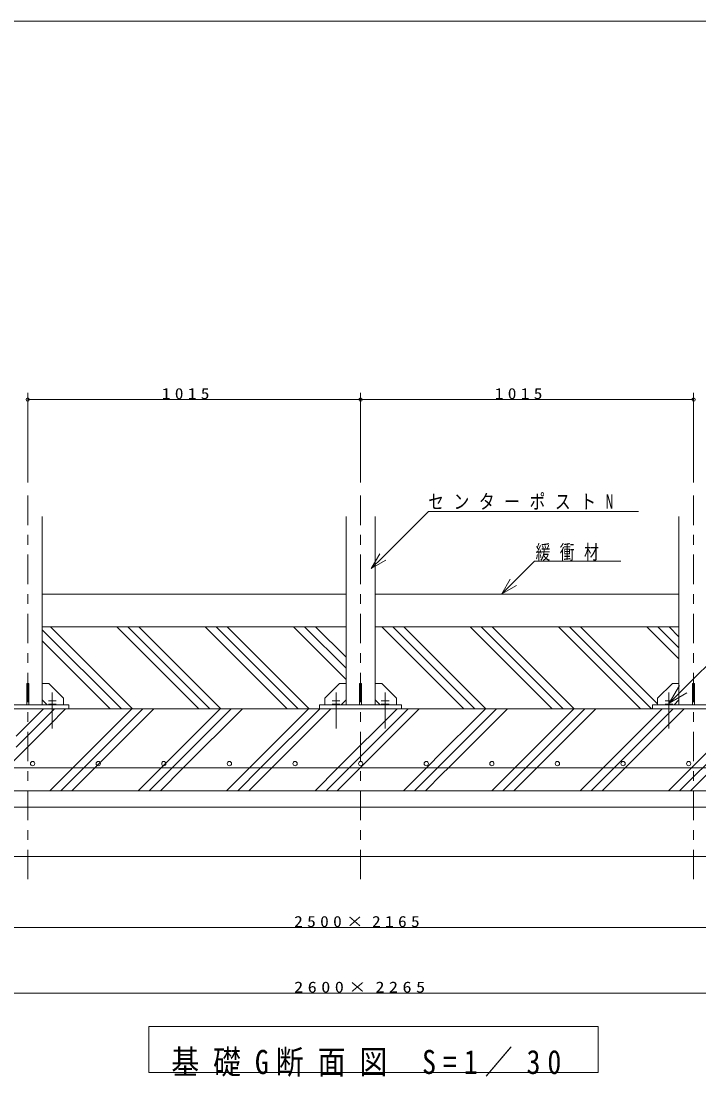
# Model space of a CAD drawing. Units: millimetres on the paper. Extents: x 6 to 426, y -599 to 292.
# Drawn here: x 289.4 to 358.2, y -429.3 to -322 of the extents above; entities that cross this region are included whole.
import ezdxf

# ---------------------------------------------------------------- set-up
doc = ezdxf.new("R2010")
doc.units = ezdxf.units.MM
doc.linetypes.add('USER2', pattern=[6, 3, -1, 1, -1])
for name, color, linetype, lineweight in [('0_2', 7, 'Continuous', 13), ('2D_DIMENSION', 7, 'Continuous', 13), ('3D_GLINE', 7, 'Continuous', 13), ('FMT', 7, 'Continuous', 13), ('FOOTING_C', 7, 'USER2', 13), ('HAT', 7, 'Continuous', 13), ('TEXT', 7, 'Continuous', 13)]:
    doc.layers.add(name, color=color, linetype=linetype, lineweight=lineweight)
doc.styles.add('ＭＳ ゴシック', font='')
doc.styles.get('ＭＳ ゴシック').set_extended_font_data('MS Gothic')

msp = doc.modelspace()

# ---------------------------------------------------------------- linework, layer by layer
at = {"layer": '0_2'}
for p, q in [((290.041, -360.462), (290.374, -360.462)), ((323.874, -360.462), (323.541, -360.462)), ((323.874, -360.462), (324.208, -360.462)), ((357.708, -360.462), (357.374, -360.462)), ((291.526, -372.36), (291.526, -391.497)), ((322.389, -372.36), (322.389, -391.497)), ((325.359, -372.36), (325.359, -391.497)), ((356.223, -372.36), (356.223, -391.497)), ((291.526, -383.564), (322.389, -383.564)), ((356.223, -383.564), (325.359, -383.564)), ((289.941, -391.497), (289.941, -389.331)), ((289.941, -389.331), (290.141, -389.331)), ((290.141, -391.497), (290.141, -389.331)), ((292.193, -389.331), (291.526, -389.331)), ((293.693, -390.831), (292.193, -389.331)), ((320.223, -390.831), (321.723, -389.331)), ((321.723, -389.331), (322.389, -389.331)), ((323.774, -391.497), (323.774, -389.331)), ((323.774, -389.331), (323.974, -389.331)), ((323.974, -391.497), (323.974, -389.331)), ((326.026, -389.331), (325.359, -389.331)), ((327.526, -390.831), (326.026, -389.331)), ((354.056, -390.831), (355.556, -389.331)), ((355.556, -389.331), (356.223, -389.331)), ((357.608, -391.497), (357.608, -389.331)), ((357.808, -389.331), (357.608, -389.331)), ((357.808, -391.497), (357.808, -389.331)), ((292.541, -390.231), (292.541, -393.897)), ((321.374, -390.231), (321.374, -393.897)), ((326.374, -390.231), (326.374, -393.897)), ((355.208, -390.231), (355.208, -393.897)), ((285.874, -391.497), (294.208, -391.497)), ((289.941, -390.831), (290.141, -390.831)), ((291.526, -390.997), (292.026, -391.497)), ((292.941, -391.087), (292.141, -391.087)), ((292.941, -391.421), (292.141, -391.421)), ((293.693, -391.497), (293.693, -390.831)), ((294.208, -391.497), (294.208, -391.897)), ((319.708, -391.497), (319.708, -391.897)), ((319.708, -391.497), (328.041, -391.497)), ((320.223, -391.497), (320.223, -390.831)), ((320.974, -391.087), (321.774, -391.087)), ((320.974, -391.421), (321.774, -391.421)), ((322.389, -390.997), (321.889, -391.497)), ((323.774, -390.831), (323.974, -390.831)), ((325.359, -390.997), (325.859, -391.497)), ((326.774, -391.087), (325.974, -391.087)), ((326.774, -391.421), (325.974, -391.421)), ((327.526, -391.497), (327.526, -390.831)), ((328.041, -391.497), (328.041, -391.897)), ((361.874, -391.497), (353.541, -391.497)), ((353.541, -391.497), (353.541, -391.897)), ((354.056, -391.497), (354.056, -390.831)), ((354.808, -391.087), (355.608, -391.087)), ((354.808, -391.421), (355.608, -391.421)), ((356.223, -390.997), (355.723, -391.497)), ((357.808, -390.831), (357.608, -390.831)), ((282.208, -391.897), (323.874, -391.897)), ((365.541, -391.897), (323.874, -391.897)), ((283.041, -397.897), (323.874, -397.897)), ((364.708, -397.897), (323.874, -397.897)), ((280.541, -400.231), (323.874, -400.231)), ((367.208, -400.231), (323.874, -400.231)), ((280.541, -401.897), (323.874, -401.897)), ((367.208, -401.897), (323.874, -401.897)), ((280.541, -406.897), (323.874, -406.897)), ((367.208, -406.897), (323.874, -406.897)), ((302.363, -424.202), (302.363, -428.869)), ((348.011, -424.202), (302.363, -424.202)), ((348.011, -428.869), (348.011, -424.202)), ((302.363, -428.869), (348.011, -428.869))]:
    msp.add_line(p, q, dxfattribs=at)
for centre, radius in [((290.041, -360.462), 0.167), ((323.874, -360.462), 0.167), ((323.874, -360.462), 0.167), ((357.708, -360.462), 0.167), ((290.541, -397.464), 0.217), ((297.208, -397.464), 0.217), ((303.874, -397.464), 0.217), ((310.541, -397.464), 0.217), ((317.208, -397.464), 0.217), ((323.874, -397.464), 0.217), ((330.541, -397.464), 0.217), ((337.208, -397.464), 0.217), ((343.874, -397.464), 0.217), ((350.541, -397.464), 0.217), ((357.208, -397.464), 0.217)]:
    msp.add_circle(centre, radius, dxfattribs=at)
at = {"layer": '2D_DIMENSION'}
for p, q in [((290.041, -368.897), (290.041, -359.796)), ((323.541, -360.462), (290.374, -360.462)), ((323.874, -368.897), (323.874, -359.796)), ((323.874, -368.897), (323.874, -359.796)), ((324.208, -360.462), (357.374, -360.462)), ((357.708, -368.897), (357.708, -359.796)), ((282.541, -414.121), (365.208, -414.121)), ((366.874, -420.788), (280.874, -420.788))]:
    msp.add_line(p, q, dxfattribs=at)
at = {"layer": '3D_GLINE'}
for p, q in [((291.526, -380.231), (322.389, -380.231)), ((356.223, -380.231), (325.359, -380.231))]:
    msp.add_line(p, q, dxfattribs=at)
at = {"layer": 'FMT'}
msp.add_line((28, -322), (403, -322), dxfattribs=at)
at = {"layer": 'FOOTING_C'}
for p, q in [((290.041, -370.231), (290.041, -409.381)), ((323.874, -370.231), (323.874, -409.381)), ((357.708, -370.231), (357.708, -409.381))]:
    msp.add_line(p, q, dxfattribs=at)
at = {"layer": 'HAT'}
for p, q in [((299.56, -391.897), (291.526, -383.863)), ((300.683, -391.897), (292.349, -383.564)), ((307.418, -391.897), (299.084, -383.564)), ((308.54, -391.897), (300.207, -383.564)), ((309.663, -391.897), (301.329, -383.564)), ((316.398, -391.897), (308.065, -383.564)), ((317.52, -391.897), (309.187, -383.564)), ((318.643, -391.897), (310.31, -383.564)), ((322.389, -388.908), (317.045, -383.564)), ((322.389, -387.786), (318.167, -383.564)), ((322.389, -386.663), (319.29, -383.564)), ((334.358, -391.897), (326.025, -383.564)), ((335.481, -391.897), (327.148, -383.564)), ((336.604, -391.897), (328.27, -383.564)), ((343.339, -391.897), (335.005, -383.564)), ((344.461, -391.897), (336.128, -383.564)), ((345.584, -391.897), (337.25, -383.564)), ((352.319, -391.897), (343.986, -383.564)), ((353.442, -391.897), (345.108, -383.564)), ((354.056, -391.389), (346.231, -383.564)), ((356.223, -386.821), (352.966, -383.564)), ((356.223, -385.698), (354.088, -383.564)), ((356.223, -384.576), (355.211, -383.564)), ((298.437, -391.897), (291.526, -384.986)), ((288.874, -394.672), (291.649, -391.897)), ((288.874, -395.795), (292.208, -392.461)), ((292.208, -392.461), (292.772, -391.897)), ((292.208, -393.584), (293.895, -391.897)), ((294.63, -397.897), (300.63, -391.897)), ((295.752, -397.897), (301.752, -391.897)), ((296.875, -397.897), (302.875, -391.897)), ((303.61, -397.897), (309.61, -391.897)), ((304.733, -397.897), (310.732, -391.897)), ((305.855, -397.897), (311.855, -391.897)), ((312.59, -397.897), (318.59, -391.897)), ((313.713, -397.897), (319.713, -391.897)), ((314.835, -397.897), (320.835, -391.897)), ((321.571, -397.897), (327.57, -391.897)), ((322.693, -397.897), (328.693, -391.897)), ((328.874, -392.838), (329.816, -391.897)), ((331.673, -397.897), (337.673, -391.897)), ((335.541, -392.907), (336.551, -391.897)), ((335.541, -395.152), (338.796, -391.897)), ((339.531, -397.897), (345.531, -391.897)), ((340.654, -397.897), (346.654, -391.897)), ((341.776, -397.897), (347.776, -391.897)), ((348.511, -397.897), (354.511, -391.897)), ((349.634, -397.897), (355.634, -391.897)), ((350.756, -397.897), (356.756, -391.897)), ((356.281, -400.231), (364.614, -391.897)), ((357.492, -397.897), (363.491, -391.897)), ((285.561, -400.231), (292.208, -393.584)), ((323.816, -397.897), (328.874, -392.838)), ((332.208, -396.24), (335.541, -392.907)), ((332.796, -397.897), (335.541, -395.152)), ((330.551, -397.897), (332.208, -396.24)), ((292.296, -400.231), (294.63, -397.897)), ((293.419, -400.231), (295.752, -397.897)), ((294.541, -400.231), (296.875, -397.897)), ((301.277, -400.231), (303.61, -397.897)), ((302.399, -400.231), (304.733, -397.897)), ((303.522, -400.231), (305.855, -397.897)), ((310.257, -400.231), (312.59, -397.897)), ((311.379, -400.231), (313.713, -397.897)), ((312.502, -400.231), (314.835, -397.897)), ((319.237, -400.231), (321.571, -397.897)), ((320.36, -400.231), (322.693, -397.897)), ((321.482, -400.231), (323.816, -397.897)), ((328.217, -400.231), (330.551, -397.897)), ((329.34, -400.231), (331.673, -397.897)), ((332.208, -398.485), (332.796, -397.897)), ((337.198, -400.231), (339.531, -397.897)), ((338.32, -400.231), (340.654, -397.897)), ((339.443, -400.231), (341.776, -397.897)), ((346.178, -400.231), (348.511, -397.897)), ((347.3, -400.231), (349.634, -397.897)), ((348.423, -400.231), (350.756, -397.897)), ((355.158, -400.231), (357.492, -397.897)), ((357.403, -400.231), (359.737, -397.897)), ((330.462, -400.231), (332.208, -398.485))]:
    msp.add_line(p, q, dxfattribs=at)
at = {"layer": 'TEXT'}
for p, q in [((326.131, -376.472), (330.766, -371.84)), ((330.766, -371.84), (352.113, -371.84)), ((324.952, -377.65), (325.815, -376.156)), ((324.952, -377.65), (326.131, -376.472)), ((356.648, -389.914), (369.954, -376.646)), ((326.447, -376.788), (324.952, -377.65)), ((339.399, -379.04), (341.557, -376.883)), ((341.557, -376.883), (350.308, -376.883)), ((338.22, -380.219), (339.083, -378.724)), ((338.22, -380.219), (339.399, -379.04)), ((339.714, -379.356), (338.22, -380.219)), ((355.232, -391.326), (356.27, -389.534)), ((355.232, -391.326), (356.648, -389.914)), ((357.026, -390.293), (355.232, -391.326))]:
    msp.add_line(p, q, dxfattribs=at)

# ---------------------------------------------------------------- texts
at = {"layer": '2D_DIMENSION', "char_height": 1.124, "attachment_point": 7, "style": 'ＭＳ ゴシック'}
for s, insert in [('\\T1.5;\\W1.15;1015', (303.672, -360.44)), ('\\T1.5;\\W1.15;1015', (337.505, -360.44)), ('\\T1.5;\\W1.15;2500×2165', (317.12, -414.099)), ('\\T1.5;\\W1.2;2600×2265', (317.12, -420.766))]:
    msp.add_mtext(s, dxfattribs=dict(at, insert=insert))
at = {"layer": 'TEXT', "attachment_point": 7, "style": 'ＭＳ ゴシック'}
for s, insert, char_height in [('\\T1.61;\\W0.8;センターポストN', (330.737, -371.656), 1.466), ('\\T1.64;\\W0.75;緩衝材', (341.655, -376.875), 1.466), ('\\T1.5;\\W0.85;基礎G断面図\\~S=1／30', (304.63, -429.313), 2.444)]:
    msp.add_mtext(s, dxfattribs=dict(at, insert=insert, char_height=char_height))

doc.saveas('drawing.dxf')
